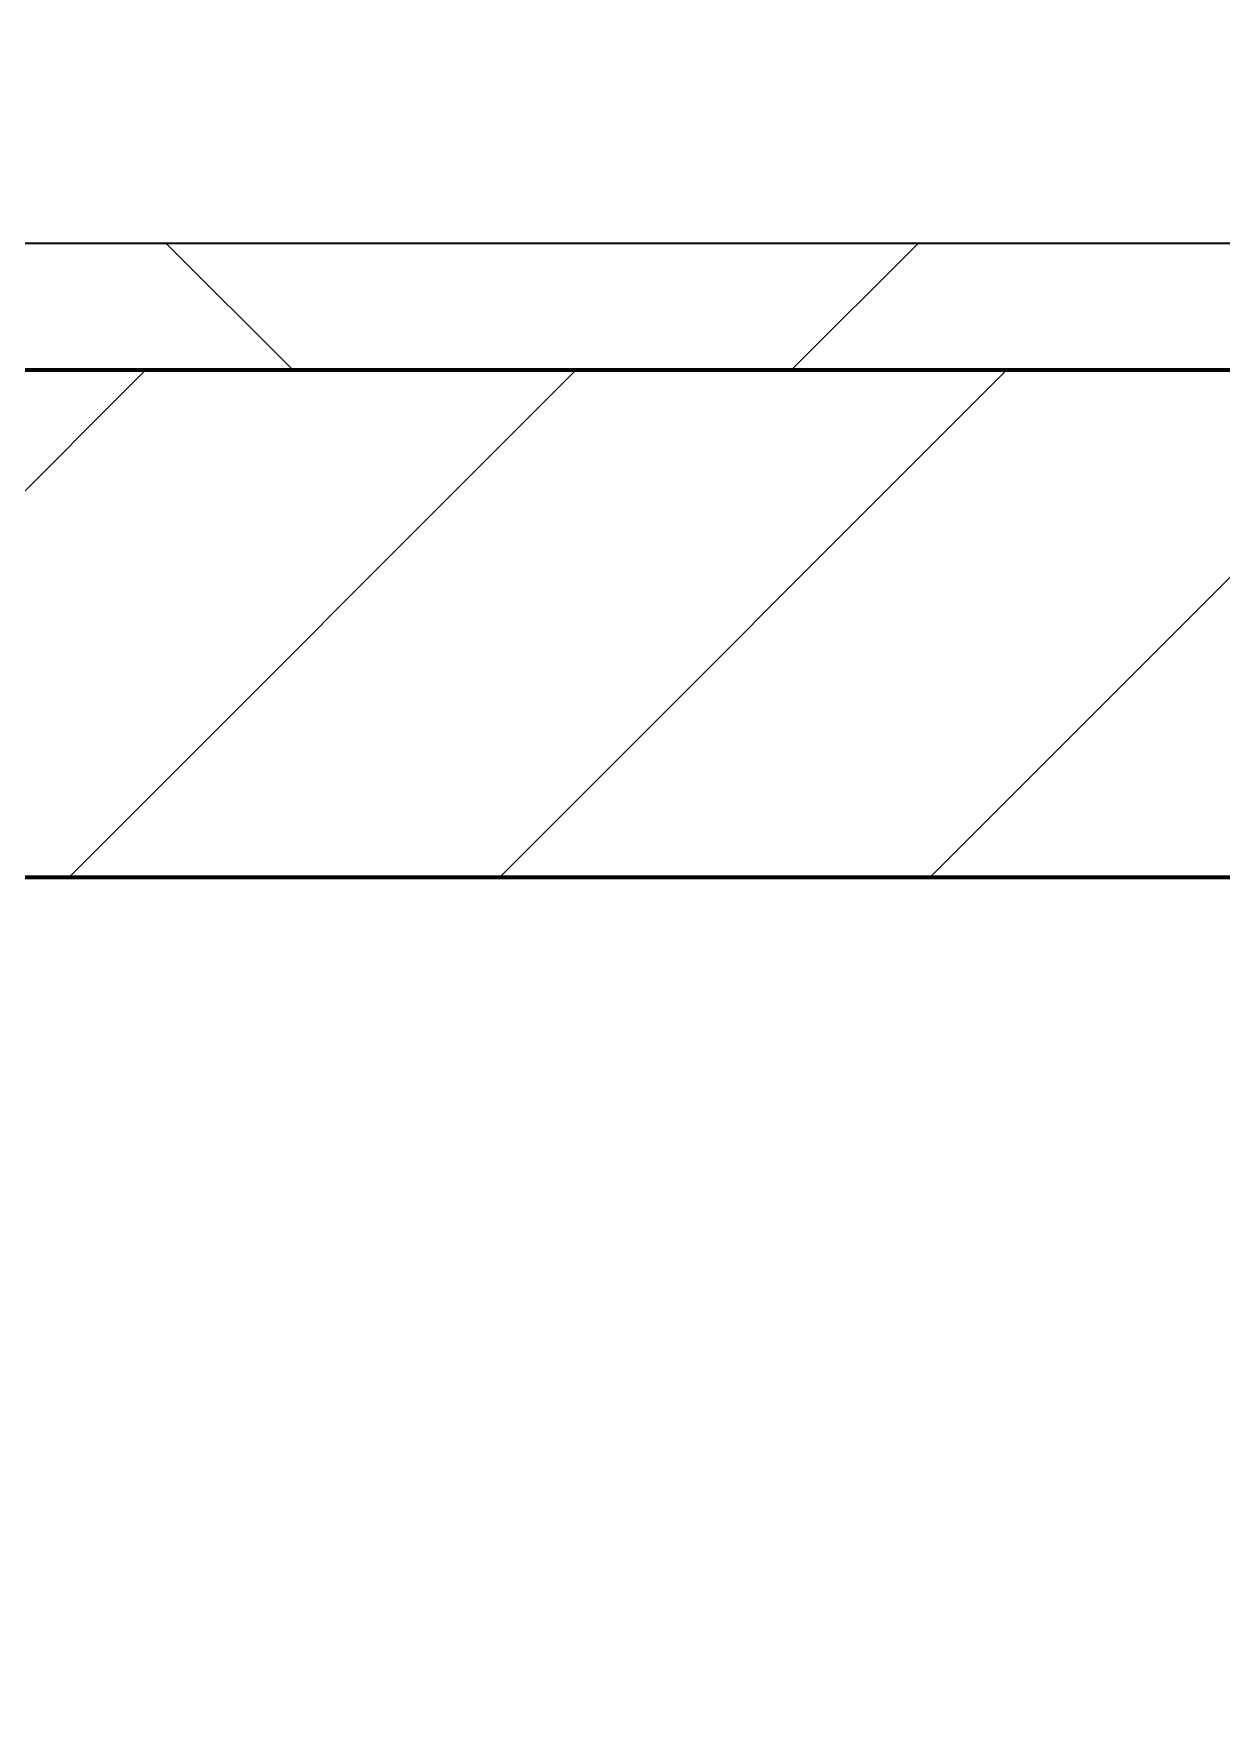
# Model space of a CAD drawing. Header units: millimetres. Extents: x -678720 to -601931, y -306 to 39239.
# Drawn here: x -666083 to -665615, y 3597 to 4262 of the extents above; entities that cross this region are included whole.
import ezdxf
from ezdxf.xclip import XClip

# ---------------------------------------------------------------- set-up
doc = ezdxf.new("R2010")
doc.units = ezdxf.units.MM
doc.header["$XCLIPFRAME"] = 0
for name, color, linetype, lineweight in [('A-GLAZ-CURT', 2, 'Continuous', 9), ('A-WALL', 5, 'Continuous', 35), ('A-WALL-FNSH', 2, 'Continuous', 35), ('A-WALL-PATT', 1, 'Continuous', 35)]:
    doc.layers.add(name, color=color, linetype=linetype, lineweight=lineweight)
doc.layers.add('A11_ALU.SOLID SHEET', color=2, linetype='Continuous')

# ---------------------------------------------------------------- blocks, each defined once
blk = doc.blocks.new('PPLS-PP19_Custom Tile Pattern - Custom Tile Pattern-V109-4234-01 ENLARGED MULTI-PURPOSE LEVEL - REFLECTED CEILING PLAN - SHEET 5')
at = {"layer": 'A-GLAZ-CURT'}
for p, q in [((-300, 0), (300, 0)), ((300, 0), (-300, 0)), ((195.99, 0), (213.31, 0)), ((213.31, 0), (195.99, 0)), ((230.06, 0), (300, 0)), ((-300, -50), (300, -50)), ((300, -50), (-300, -50))]:
    blk.add_line(p, q, dxfattribs=at)
for points, knots in [([(-126.5, 0), (-122.44, 0), (-108.71, 0), (-86.68, 0), (-63.44, 0), (-54.4, 0), (-48.53, 0), (-30.79, 0), (-18.03, 0), (8.61, 0), (15.02, 0), (22.91, 0), (31, 0), (39.04, 0), (51.19, 0), (58.74, 0), (61.34, 0), (61.45, 0)], [-5231.017328, -5231.017328, -5231.017328, -5231.017328, -4994.692869, -4542.524482, -4008.285538, -3689.699207, -3546.54457, -3315.260113, -2864.387349, -2439.246196, -2084.094819, -1956.422387, -1818.904206, -1645.594513, -1443.202566, -1228.752106, -1120.932285, -1120.932285, -1120.932285, -1120.932285]), ([(-36.78, 0), (-32.43, 0), (-19.22, 0), (8.83, 0), (43.36, 0), (70.92, 0), (82.12, 0), (83.66, 0)], [-6191.144455, -6191.144455, -6191.144455, -6191.144455, -5862.463379, -5340.621928, -4573.028122, -4094.177415, -3869.465285, -3869.465285, -3869.465285, -3869.465285]), ([(30.82, 0), (29.27, 0), (20.14, 0), (3.54, 0), (-16.58, 0), (-34.76, 0), (-36.04, 0)], [-10462.034656, -10462.034656, -10462.034656, -10462.034656, -10363.088938, -9884.23066, -9424.652049, -9182.880979, -9182.880979, -9182.880979, -9182.880979]), ([(31.18, 0), (25.97, 0), (11.99, 0), (-10.21, 0), (-26.6, 0), (-33.88, 0)], [-4496.803627, -4496.803627, -4496.803627, -4496.803627, -4222.080604, -3745.412743, -3332.728786, -3332.728786, -3332.728786, -3332.728786]), ([(-33.87, 0), (-25.79, 0), (-11.77, 0), (4.23, 0), (9.64, 0), (10.14, 0), (10.18, 0)], [-4005.990919, -4005.990919, -4005.990919, -4005.990919, -3589.737505, -3285.047089, -3066.359526, -3044.715262, -3044.715262, -3044.715262, -3044.715262]), ([(9.32, 0), (9.08, 0), (7.65, 0), (2.57, 0), (-12.23, 0), (-23.39, 0), (-31.26, 0), (-33.8, 0)], [-2922.926651, -2922.926651, -2922.926651, -2922.926651, -2882.788014, -2720.818881, -2518.50168, -2125.455881, -1948.617768, -1948.617768, -1948.617768, -1948.617768]), ([(76.63, 0), (74.8, 0), (67.65, 0), (53.52, 0), (37, 0), (24.07, 0), (12.82, 0), (-2.9, 0), (-20.62, 0), (-29.45, 0), (-33.75, 0)], [-3095.572228, -3095.572228, -3095.572228, -3095.572228, -2950.589685, -2634.532728, -2313.748533, -2106.613311, -1925.670641, -1617.263037, -1290.787923, -1039.307308, -1039.307308, -1039.307308, -1039.307308]), ([(70.61, 0), (66.16, 0), (55.8, 0), (39.61, 0), (24.74, 0), (2.64, 0), (-17.84, 0), (-30.57, 0), (-31.82, 0), (-32, 0)], [-4647.237329, -4647.237329, -4647.237329, -4647.237329, -4326.416877, -4098.545751, -3766.694881, -3333.063701, -2994.501669, -2698.150104, -2614.070998, -2614.070998, -2614.070998, -2614.070998]), ([(-30.52, 0), (-27.11, 0), (-17.83, 0), (5.99, 0), (20.95, 0), (31.18, 0), (32.02, 0)], [-2323.618664, -2323.618664, -2323.618664, -2323.618664, -2142.497158, -1716.209403, -1206.526904, -1161.809332, -1161.809332, -1161.809332, -1161.809332]), ([(8.33, 0), (8.19, 0), (7.18, 0), (0.32, 0), (-13.89, 0), (-24.92, 0), (-29.03, 0)], [-3574.286521, -3574.286521, -3574.286521, -3574.286521, -3526.962355, -3285.499107, -2903.012179, -2680.714891, -2680.714891, -2680.714891, -2680.714891]), ([(-28.57, 0), (-26.93, 0), (-20.29, 0), (-11.45, 0), (2.08, 0), (13.15, 0), (21.24, 0), (24.62, 0), (24.72, 0), (24.72, 0)], [-5361.429781, -5361.429781, -5361.429781, -5361.429781, -5261.36855, -5050.479954, -4785.90057, -4596.498881, -4445.288762, -4384.376941, -4376.041937, -4376.041937, -4376.041937, -4376.041937]), ([(-15.19, 0), (-13.07, 0), (7.48, 0), (42.82, 0), (74.82, 0), (93.37, 0), (97.61, 0)], [-461.142613, -461.142613, -461.142613, -461.142613, -429.606584, -390.253598, -346.313304, -333.215778, -333.215778, -333.215778, -333.215778]), ([(-2.63, 0), (-2.47, 0), (-1.22, 0), (4.92, 0), (15.97, 0), (22.54, 0), (24.49, 0)], [-226.825321, -226.825321, -226.825321, -226.825321, -220.269177, -206.416616, -198.214427, -187.717507, -187.717507, -187.717507, -187.717507]), ([(103.09, 0), (101.08, 0), (86.31, 0), (63.34, 0), (35.84, 0), (12, 0), (3.08, 0), (-1.67, 0), (-2.25, 0)], [-375.435014, -375.435014, -375.435014, -375.435014, -369.147452, -330.153101, -307.516438, -285.83788, -246.234814, -234.646884, -234.646884, -234.646884, -234.646884]), ([(24.69, 0), (24.54, 0), (20.99, 0), (15.48, 0), (10.8, 0), (9.63, 0)], [-4368.572414, -4368.572414, -4368.572414, -4368.572414, -4306.476363, -4080.000647, -3772.857994, -3772.857994, -3772.857994, -3772.857994]), ([(18.16, 0), (19.15, 0), (24.25, 0), (25.66, 0), (26.12, 0)], [-5700.113719, -5700.113719, -5700.113719, -5700.113719, -5554.232259, -5302.431367, -5302.431367, -5302.431367, -5302.431367]), ([(32.02, 0), (31.24, 0), (26.88, 0), (20.67, 0), (18.85, 0), (18.16, 0)], [-6170.029425, -6170.029425, -6170.029425, -6170.029425, -6135.05769, -5972.647715, -5832.674503, -5832.674503, -5832.674503, -5832.674503]), ([(27.44, 0), (27.9, 0), (29.54, 0), (38.07, 0), (53.39, 0), (71.67, 0), (84.83, 0), (86.01, 0), (92.51, 0), (94.33, 0)], [-5037.309798, -5037.309798, -5037.309798, -5037.309798, -4887.603822, -4705.298446, -4353.683244, -3960.84581, -3759.045785, -3336.541051, -2783.776468, -2783.776468, -2783.776468, -2783.776468]), ([(53.18, 0), (53.06, 0), (52.22, 0), (44.99, 0), (36.46, 0), (30.82, 0)], [-622.740158, -622.740158, -622.740158, -622.740158, -566.066452, -360.610861, 0, 0, 0, 0]), ([(31.99, 0), (32.42, 0), (36.3, 0), (48.37, 0), (70.53, 0), (88.61, 0), (97.97, 0)], [-138.1289, -138.1289, -138.1289, -138.1289, -135.792042, -118.513713, -97.899267, -68.01196, -68.01196, -68.01196, -68.01196]), ([(32.04, 0), (33.38, 0), (38.28, 0), (45.92, 0), (57.76, 0), (64.47, 0), (72.74, 0), (75.22, 0), (76.03, 0), (76.21, 0)], [-1161.291651, -1161.291651, -1161.291651, -1161.291651, -1089.329421, -901.315459, -753.071572, -495.328968, -421.953223, -334.951786, -290.452333, -290.452333, -290.452333, -290.452333]), ([(136.44, 0), (121.66, 0), (87.21, 0), (51.74, 0), (32.05, 0)], [-106.750556, -106.750556, -106.750556, -106.750556, -59.610984, -0.857301, -0.857301, -0.857301, -0.857301]), ([(114.39, 0), (114.2, 0), (112.08, 0), (105.42, 0), (92.38, 0), (85.59, 0), (74.4, 0), (62.26, 0), (51.85, 0), (44.35, 0), (35.53, 0), (32.41, 0)], [-8148.58938, -8148.58938, -8148.58938, -8148.58938, -8105.191388, -7723.759874, -7531.75727, -7135.649961, -6924.452779, -6738.82075, -6548.303034, -6314.283804, -6175.773004, -6175.773004, -6175.773004, -6175.773004]), ([(163.89, 0), (158.9, 0), (144.93, 0), (109.77, 0), (76.86, 0), (57.82, 0), (46.51, 0), (41.18, 0), (36.02, 0), (35.54, 0), (35.54, 0)], [-521.092774, -521.092774, -521.092774, -521.092774, -458.593899, -401.860199, -357.622665, -341.267687, -334.000314, -326.15566, -319.318397, -317.489778, -317.489778, -317.489778, -317.489778]), ([(36.29, 0), (37.77, 0), (48.82, 0), (64.79, 0), (95.91, 0), (124.45, 0), (132.42, 0), (134.6, 0)], [-314.598523, -314.598523, -314.598523, -314.598523, -305.899624, -287.17622, -249.500363, -194.761443, -152.241002, -152.241002, -152.241002, -152.241002]), ([(61.47, 0), (61.47, 0), (61.21, 0), (54.61, 0), (53.71, 0), (53.56, 0)], [-1113.311073, -1113.311073, -1113.311073, -1113.311073, -1096.402191, -891.204116, -747.28819, -747.28819, -747.28819, -747.28819]), ([(76.22, 0), (75.58, 0), (73.64, 0), (71.05, 0), (70.61, 0)], [-193.634889, -193.634889, -193.634889, -193.634889, -31.537676, 0, 0, 0, 0]), ([(94.4, 0), (94.4, 0), (94.64, 0), (99.11, 0), (108.97, 0), (120.79, 0), (139.94, 0), (153.87, 0), (162.22, 0), (162.83, 0)], [-2348.345796, -2348.345796, -2348.345796, -2348.345796, -2310.419338, -2233.599744, -2052.234781, -1843.028543, -1530.39897, -1095.004608, -1060.486273, -1060.486273, -1060.486273, -1060.486273]), ([(97.97, 0), (111.39, 0), (124.89, 0), (138.28, 0), (138.53, 0)], [-332.84912, -332.84912, -332.84912, -332.84912, -291.370682, -290.5735, -290.5735, -290.5735, -290.5735]), ([(98.07, 0), (99.37, 0), (108.21, 0), (116.36, 0), (128.63, 0), (128.95, 0)], [-67.897822, -67.897822, -67.897822, -67.897822, -63.759246, -39.050993, -35.895543, -35.895543, -35.895543, -35.895543]), ([(129.02, 0), (129.02, 0), (124.41, 0), (122.35, 0), (114.96, 0), (108.04, 0), (103.09, 0)], [-35.386604, -35.386604, -35.386604, -35.386604, -31.430235, -22.807238, -15.488593, 0, 0, 0, 0]), ([(157.9, 0), (156.77, 0), (151.67, 0), (143.29, 0), (134.04, 0), (126.24, 0), (118.6, 0), (114.23, 0), (111.98, 0), (105.66, 0), (105.23, 0), (105.23, 0)], [-10292.955006, -10292.955006, -10292.955006, -10292.955006, -10098.273015, -9847.788484, -9677.714971, -9567.007022, -9453.21225, -9220.200448, -9012.77275, -8966.157302, -8929.495943, -8929.495943, -8929.495943, -8929.495943]), ([(105.26, 0), (105.52, 0), (111.01, 0), (112.65, 0), (113.59, 0)], [-8920.561005, -8920.561005, -8920.561005, -8920.561005, -8814.835624, -8577.462505, -8577.462505, -8577.462505, -8577.462505]), ([(128.58, 0), (128.8, 0), (130.16, 0), (139.26, 0), (152.67, 0), (161.24, 0), (162.19, 0), (162.75, 0)], [-633.326174, -633.326174, -633.326174, -633.326174, -627.736123, -618.981161, -602.094757, -592.980799, -581.414464, -581.414464, -581.414464, -581.414464]), ([(137.1, 0), (136, 0), (133.64, 0), (129.87, 0), (129.11, 0)], [-670.405967, -670.405967, -670.405967, -670.405967, -651.020627, -640.742133, -640.742133, -640.742133, -640.742133]), ([(163.48, 0), (163.35, 0), (161.79, 0), (161.28, 0), (158.35, 0), (157.85, 0), (157.77, 0)], [-10777.13012, -10777.13012, -10777.13012, -10777.13012, -10768.332124, -10666.779182, -10580.760289, -10550.278881, -10550.278881, -10550.278881, -10550.278881]), ([(163.7, 0), (161.86, 0), (159.02, 0), (158.33, 0), (158.3, 0)], [-137.197567, -137.197567, -137.197567, -137.197567, -129.632772, -123.352749, -123.352749, -123.352749, -123.352749]), ([(159.07, 0), (159.13, 0), (160.38, 0), (162.01, 0), (163.85, 0)], [-115.643202, -115.643202, -115.643202, -115.643202, -114.681583, -95.232535, -95.232535, -95.232535, -95.232535]), ([(163.9, 0), (172.94, 0), (185.78, 0), (193.62, 0), (194.69, 0), (194.79, 0)], [-1040.443858, -1040.443858, -1040.443858, -1040.443858, -529.74427, -295.064701, -265.121568, -265.121568, -265.121568, -265.121568]), ([(168.37, 0), (167.68, 0), (166.32, 0), (164.68, 0), (163.92, 0)], [-543.375029, -543.375029, -543.375029, -543.375029, -530.793311, -521.235367, -521.235367, -521.235367, -521.235367]), ([(163.94, 0), (166.32, 0), (171.06, 0), (172.61, 0), (172.61, 0)], [-103.319674, -103.319674, -103.319674, -103.319674, -56.742688, -19.085662, -19.085662, -19.085662, -19.085662]), ([(164.65, 0), (165.13, 0), (167.92, 0), (174.15, 0), (185.98, 0), (208.82, 0), (219.42, 0), (230.06, 0)], [-92.514562, -92.514562, -92.514562, -92.514562, -87.660824, -65.295536, -41.623857, -24.459831, 0, 0, 0, 0]), ([(300, 0), (286.53, 0), (254.22, 0), (207.11, 0), (179.77, 0), (166.18, 0), (164.89, 0)], [-285.253232, -285.253232, -285.253232, -285.253232, -244.693688, -187.987675, -143.776725, -138.771843, -138.771843, -138.771843, -138.771843]), ([(193.8, 0), (193.33, 0), (190.11, 0), (183.13, 0), (171.6, 0), (165.64, 0), (165.05, 0)], [-11665.349007, -11665.349007, -11665.349007, -11665.349007, -11565.880756, -11105.624034, -10839.086983, -10807.602756, -10807.602756, -10807.602756, -10807.602756]), ([(247.1, 0), (246.76, 0), (245.04, 0), (238.34, 0), (226.56, 0), (221.1, 0), (200.27, 0), (182.99, 0), (174.27, 0), (169.67, 0), (168.99, 0)], [-9649.085549, -9649.085549, -9649.085549, -9649.085549, -9581.591397, -9406.094246, -9221.510254, -9016.44624, -8717.832359, -8253.978395, -8152.463617, -8069.855175, -8069.855175, -8069.855175, -8069.855175]), ([(215.22, 0), (214.62, 0), (210.55, 0), (203.98, 0), (187.54, 0), (175.3, 0), (169.49, 0)], [-203.825446, -203.825446, -203.825446, -203.825446, -198.527383, -184.406837, -162.427601, -142.916156, -142.916156, -142.916156, -142.916156]), ([(171.51, 0), (176.48, 0), (193.23, 0), (201.73, 0), (208.81, 0), (213.9, 0), (241.96, 0), (266.73, 0), (281.71, 0), (290.71, 0), (294.44, 0), (295.83, 0)], [-7971.819559, -7971.819559, -7971.819559, -7971.819559, -7784.112253, -7606.717214, -7289.299508, -7042.621073, -6582.165592, -6068.460911, -5766.029927, -5566.724884, -5359.375443, -5359.375443, -5359.375443, -5359.375443]), ([(172.07, 0), (177.66, 0), (187.87, 0), (201.08, 0), (207.47, 0), (213.96, 0), (215.11, 0)], [-255.364076, -255.364076, -255.364076, -255.364076, -237.955587, -223.92608, -215.862851, -208.75215, -208.75215, -208.75215, -208.75215]), ([(294.72, 0), (284.66, 0), (260.25, 0), (230.43, 0), (219.94, 0), (219.02, 0)], [-12435.962679, -12435.962679, -12435.962679, -12435.962679, -11905.454923, -11162.864862, -10856.732305, -10856.732305, -10856.732305, -10856.732305]), ([(219.9, 0), (220.86, 0), (227.84, 0), (242.06, 0), (246.54, 0), (246.96, 0)], [-10670.940496, -10670.940496, -10670.940496, -10670.940496, -10511.382485, -9925.173265, -9834.877357, -9834.877357, -9834.877357, -9834.877357]), ([(284.76, 0), (284.76, 0), (285.09, 0), (287.47, 0), (293.59, 0), (297.76, 0), (300, 0)], [-4110.630118, -4110.630118, -4110.630118, -4110.630118, -4053.389046, -3959.664717, -3862.421465, -3746.95702, -3746.95702, -3746.95702, -3746.95702]), ([(295.67, 0), (294.07, 0), (290.37, 0), (285.38, 0), (284.87, 0)], [-4671.1457, -4671.1457, -4671.1457, -4671.1457, -4358.271401, -4143.037883, -4143.037883, -4143.037883, -4143.037883]), ([(296.36, 0), (296.67, 0), (297.38, 0), (297.86, 0), (298.09, 0)], [-5331.280472, -5331.280472, -5331.280472, -5331.280472, -5280.360606, -5199.253518, -5199.253518, -5199.253518, -5199.253518])]:
    blk.add_open_spline(points, degree=3, knots=knots, dxfattribs=at)
for points in [[(24.49, 0), (25.23, 0), (25.72, 0), (26.04, 0)], [(27.89, 0), (28.69, 0), (29.74, 0), (31.1, 0)], [(80.35, 0), (79.57, 0), (78.27, 0), (76.63, 0)], [(84.06, 0), (83.48, 0), (82.41, 0), (81.72, 0)], [(168.74, 0), (168.74, 0), (169.81, 0), (171.51, 0)], [(195.11, 0), (194.91, 0), (194.44, 0), (193.8, 0)], [(300, 0), (298.58, 0), (297.16, 0), (295.73, 0)], [(297.38, 0), (296.94, 0), (296.39, 0), (295.74, 0)]]:
    blk.add_open_spline(points, degree=3, dxfattribs=at)
blk = doc.blocks.new('PPLS-PP19_Custom Tile Pattern - Custom Tile Pattern-16106263-4234-01 ENLARGED MULTI-PURPOSE LEVEL - REFLECTED CEILING PLAN - SHEET 5')
at = {"layer": 'A-GLAZ-CURT'}
for p, q in [((-300, 0), (300, 0)), ((300, 0), (-300, 0)), ((-293.07, 0), (-275.75, 0)), ((-275.75, 0), (-293.07, 0)), ((-222.32, 0), (-205, 0)), ((-205, 0), (-222.32, 0)), ((-300, -50), (300, -50)), ((300, -50), (-300, -50))]:
    blk.add_line(p, q, dxfattribs=at)
at = {"layer": 'A-GLAZ-CURT', "flags": 128}
for points in [[(-300, 0), (-291.56, 0), (-283.3, 0), (-275.2, 0), (-267.26, 0), (-259.45, 0), (-251.77, 0), (-244.2, 0), (-236.74, 0), (-229.36, 0), (-222.06, 0), (-214.83, 0), (-207.71, 0), (-200.76, 0), (-194.02, 0), (-187.54, 0), (-181.38, 0), (-175.58, 0), (-170.25, 0), (-165.64, 0), (-162.01, 0), (-159.53, 0), (-157.46, 0), (-154.52, 0), (-149.42, 0), (-141.84, 0), (-132.81, 0), (-126.08, 0)], [(-128.55, 0), (-134.16, 0), (-140.03, 0), (-145.5, 0), (-150.63, 0), (-155.53, 0), (-160.27, 0), (-164.95, 0), (-169.65, 0), (-174.47, 0), (-179.49, 0), (-184.81, 0), (-190.44, 0), (-196.37, 0), (-202.58, 0), (-209.04, 0), (-215.73, 0), (-222.63, 0), (-229.72, 0), (-236.97, 0), (-244.39, 0), (-251.96, 0), (-259.67, 0), (-267.51, 0), (-275.48, 0), (-283.55, 0), (-291.73, 0), (-300, 0)]]:
    blk.add_lwpolyline(points, dxfattribs=at)
at = {"layer": 'A-GLAZ-CURT'}
for points, knots in [([(-300, 0), (-284.65, 0), (-236.57, 0), (-174.61, 0), (-129.95, 0), (-110.8, 0), (-99.5, 0), (-91.46, 0)], [-5323.127839, -5323.127839, -5323.127839, -5323.127839, -4502.809032, -2700.551212, -1002.059161, -460.363443, 0, 0, 0, 0]), ([(-107.51, 0), (-115.89, 0), (-146.51, 0), (-202.69, 0), (-262.56, 0), (-294.48, 0), (-300, 0)], [-17992.138722, -17992.138722, -17992.138722, -17992.138722, -17136.203329, -15131.813646, -13729.592194, -13439.944408, -13439.944408, -13439.944408, -13439.944408]), ([(-137.88, 0), (-140.56, 0), (-147.66, 0), (-147.69, 0), (-158.72, 0), (-174.02, 0), (-185.59, 0), (-209.77, 0), (-232.01, 0), (-255.22, 0), (-262.59, 0), (-264.9, 0), (-265.4, 0)], [-3187.727384, -3187.727384, -3187.727384, -3187.727384, -2919.378265, -2477.344047, -2237.412286, -2029.680487, -1755.085331, -1400.429864, -858.079193, -543.655514, -208.940337, 0, 0, 0, 0]), ([(-258.6, 0), (-257.91, 0), (-254.26, 0), (-241.25, 0), (-225.99, 0), (-213.1, 0), (-200.2, 0), (-187.68, 0), (-178.19, 0), (-173.42, 0)], [-5722.54675, -5722.54675, -5722.54675, -5722.54675, -5657.471696, -5413.335975, -5017.494783, -4832.723979, -4666.091899, -4349.945572, -4109.479881, -4109.479881, -4109.479881, -4109.479881]), ([(-133.82, 0), (-135.51, 0), (-137.8, 0), (-149.31, 0), (-162.01, 0), (-177.91, 0), (-199.46, 0), (-216.65, 0), (-231.26, 0), (-233.46, 0), (-234, 0)], [-2731.647847, -2731.647847, -2731.647847, -2731.647847, -2418.507304, -2308.929706, -2113.765672, -1763.376603, -1422.553702, -978.033455, -846.069444, -682.911962, -682.911962, -682.911962, -682.911962]), ([(-233.49, 0), (-233.44, 0), (-232.38, 0), (-230.74, 0), (-225.3, 0), (-223.63, 0)], [-455.274641, -455.274641, -455.274641, -455.274641, -440.605512, -119.536984, 0, 0, 0, 0]), ([(-223.63, 0), (-219.39, 0), (-206.17, 0), (-188.58, 0), (-169.02, 0), (-152.12, 0), (-136.84, 0), (-127.33, 0), (-124.19, 0), (-123.43, 0), (-123.28, 0)], [-5463.295695, -5463.295695, -5463.295695, -5463.295695, -5161.076232, -4739.070012, -4465.409639, -4149.119819, -3839.893365, -3647.167523, -3488.92562, -3439.852845, -3439.852845, -3439.852845, -3439.852845]), ([(-172.43, 0), (-170.57, 0), (-165.17, 0), (-158.7, 0), (-157.22, 0)], [-4093.013998, -4093.013998, -4093.013998, -4093.013998, -4000.813434, -3840.635403, -3840.635403, -3840.635403, -3840.635403]), ([(-152.35, 0), (-151.03, 0), (-147.71, 0), (-143.57, 0), (-138.62, 0)], [-3494.978217, -3494.978217, -3494.978217, -3494.978217, -3371.022232, -3227.460399, -3227.460399, -3227.460399, -3227.460399]), ([(-118.78, 0), (-121.86, 0), (-126.28, 0), (-136.96, 0), (-147.46, 0), (-150.03, 0), (-150.57, 0)], [-5938.474035, -5938.474035, -5938.474035, -5938.474035, -5700.061948, -5508.838257, -5298.784692, -5196.16478, -5196.16478, -5196.16478, -5196.16478]), ([(-150.34, 0), (-150.07, 0), (-147.75, 0), (-142.6, 0), (-127.26, 0), (-107.3, 0), (-90.42, 0), (-75.26, 0), (-68.41, 0), (-65.12, 0), (-63.63, 0)], [-4948.728362, -4948.728362, -4948.728362, -4948.728362, -4883.323924, -4440.880425, -4054.690705, -3793.097032, -3402.597032, -3144.956779, -3050.982048, -2969.237017, -2969.237017, -2969.237017, -2969.237017]), ([(-26.75, 0), (-27.82, 0), (-36.18, 0), (-53.55, 0), (-78.2, 0), (-110.94, 0), (-130.52, 0), (-147.74, 0), (-149.07, 0)], [-8718.362214, -8718.362214, -8718.362214, -8718.362214, -8532.293389, -8073.216054, -7508.296369, -7004.680444, -6449.282163, -6277.220794, -6277.220794, -6277.220794, -6277.220794]), ([(-148.23, 0), (-146.94, 0), (-140.15, 0), (-137.28, 0), (-133.93, 0), (-128.78, 0), (-126.5, 0)], [-6162.058746, -6162.058746, -6162.058746, -6162.058746, -6017.569127, -5560.701257, -5364.112219, -5231.017328, -5231.017328, -5231.017328, -5231.017328]), ([(-86.16, 0), (-91.37, 0), (-104.13, 0), (-122.65, 0), (-139.03, 0), (-146.11, 0), (-146.95, 0)], [-1681.3698, -1681.3698, -1681.3698, -1681.3698, -1374.161226, -945.742622, -741.901385, -489.130243, -489.130243, -489.130243, -489.130243]), ([(-146.69, 0), (-146.59, 0), (-145.49, 0), (-135.69, 0), (-128.29, 0), (-125.15, 0)], [-420.34245, -420.34245, -420.34245, -420.34245, -406.956646, -290.263673, 0, 0, 0, 0]), ([(-127.41, 0), (-131.63, 0), (-133.16, 0), (-134.09, 0), (-134.15, 0)], [-8540.990293, -8540.990293, -8540.990293, -8540.990293, -8266.114998, -8246.473386, -8246.473386, -8246.473386, -8246.473386]), ([(-134.15, 0), (-133.32, 0), (-130.31, 0), (-117.33, 0), (-92.04, 0), (-74.02, 0), (-62.74, 0), (-60.36, 0), (-59.97, 0)], [-7657.439573, -7657.439573, -7657.439573, -7657.439573, -7293.749979, -6839.55839, -6236.997189, -5713.340575, -5140.470607, -5006.787413, -5006.787413, -5006.787413, -5006.787413]), ([(-120.13, 0), (-120.14, 0), (-120.24, 0), (-121.3, 0), (-129.25, 0), (-133.82, 0)], [-2933.992132, -2933.992132, -2933.992132, -2933.992132, -2920.575025, -2840.280255, -2731.647847, -2731.647847, -2731.647847, -2731.647847])]:
    blk.add_open_spline(points, degree=3, knots=knots, dxfattribs=at)
blk = doc.blocks.new('*U321')
at = {"layer": 'A-GLAZ-CURT'}
for name, p in [('PPLS-PP19_Custom Tile Pattern - Custom Tile Pattern-V109-4234-01 ENLARGED MULTI-PURPOSE LEVEL - REFLECTED CEILING PLAN - SHEET 5', (-33065, -5100)), ('PPLS-PP19_Custom Tile Pattern - Custom Tile Pattern-16106263-4234-01 ENLARGED MULTI-PURPOSE LEVEL - REFLECTED CEILING PLAN - SHEET 5', (-32465, -5100))]:
    blk.add_blockref(name, p, dxfattribs=at)
blk = doc.blocks.new('*U743')
blk.add_lwpolyline([(21173.36, -580), (28210, -580), (28210, -6849.96), (45954.15, -6849.96), (45954.15, 600), (82995.06, 600), (83086.47, 650), (90052, 650), (90392, 990), (103159.16, 990), (103159.16, 4990), (21173.36, 4990), (21173.36, 3485.45), (21203.36, 3485.45), (21203.36, 925.54), (21173.36, 925.54), (21173.36, -580)])

msp = doc.modelspace()

# ---------------------------------------------------------------- block references
at = {"layer": 'A11_ALU.SOLID SHEET'}
ref = msp.add_blockref('*U743', (-744682.37, 3579.02), dxfattribs=at)
XClip(ref).set_block_clipping_path([(69798.6834257276, -3885.5002684942), (120965.0023936313, 33679.9972602262)])

# ---------------------------------------------------------------- next in the draw order: hatches: boundary and pattern name
at = {"layer": 'A-WALL-PATT', "lineweight": 9}
h = msp.add_hatch(dxfattribs=at)
h.set_pattern_fill('FP_3', color=256, style=0, pattern_type=2)
h.set_pattern_definition([(45, (0, 0), (-212.13203, 212.13203), []), (135, (0, 0), (-212.13203, -212.13203), [])])
h.paths.add_polyline_path([(-661708.03, 4129.02), (-661758.03, 4179.02), (-674883.69, 4179.02), (-674883.69, 4129.02), (-662226.93, 4129.02)])
h = msp.add_hatch(dxfattribs=at)
h.set_pattern_fill('FP_2', color=256, style=0, pattern_type=2)
h.set_pattern_definition([(45, (0, 0), (-84.852814, 84.852814), [])])
h.paths.add_polyline_path([(-662226.93, 3929.02), (-661508.03, 3929.02), (-661708.03, 4129.02), (-674883.69, 4129.02), (-674883.69, 3929.02), (-663281.66, 3929.02)])

# ---------------------------------------------------------------- next in the draw order: linework, layer by layer
at = {"layer": 'A-WALL', "color": 7, "lineweight": 70}
for p, q in [((-674883.69, 4129.02), (-661708.03, 4129.02)), ((-661790.87, 3929.02), (-672727.37, 3929.02))]:
    msp.add_line(p, q, dxfattribs=at)
at = {"layer": 'A-WALL-FNSH', "color": 250}
for p, q in [((-674883.69, 4179.02), (-661758.03, 4179.02)), ((-661708.03, 4129.02), (-674883.69, 4129.02))]:
    msp.add_line(p, q, dxfattribs=at)

# ---------------------------------------------------------------- next in the draw order: block references
msp.add_blockref('*U321', (-633017.37, 9279.02))

doc.saveas('drawing.dxf')
